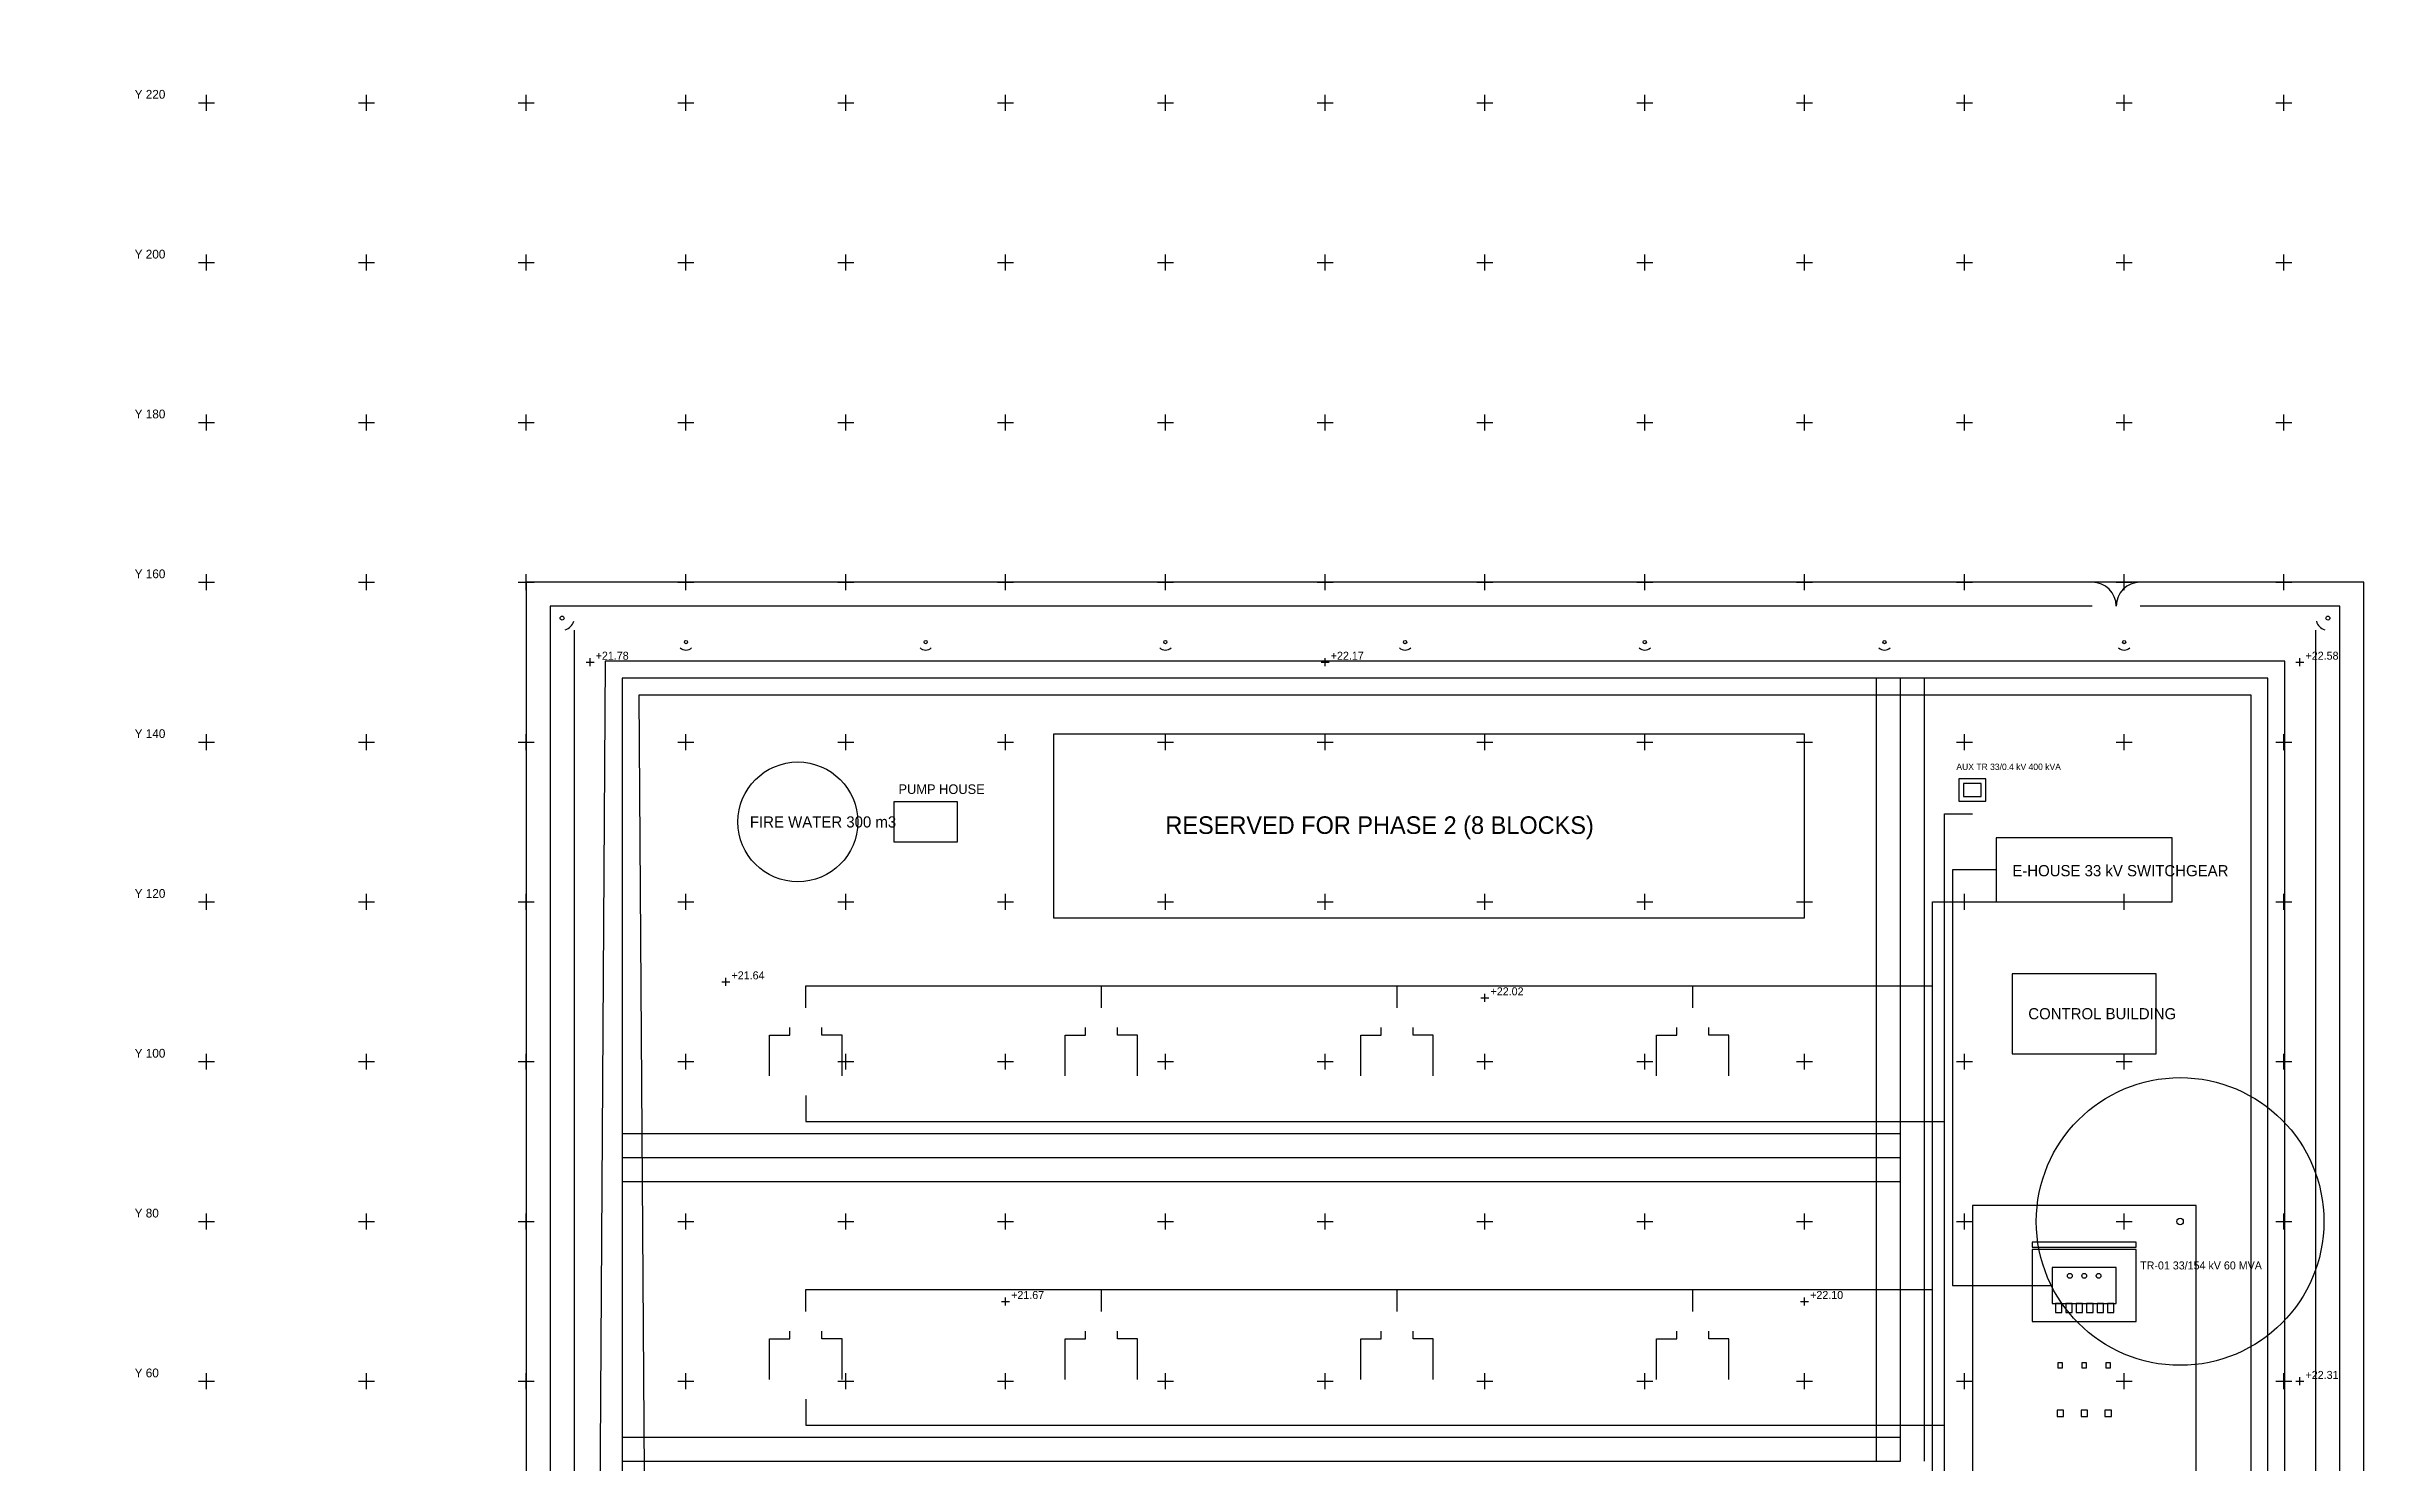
# Model space of a CAD drawing. Header units: metres. Extents: x -60 to 383, y -70 to 227.
# Drawn here: x -60 to 232.7, y 49.8 to 227 of the extents above; entities that cross this region are included whole.
import ezdxf

# ---------------------------------------------------------------- set-up
doc = ezdxf.new("R2010")
doc.units = ezdxf.units.M
for name, color, linetype in [('BUILDINGS', 2, 'Continuous'), ('DC-CABLE-1500V', 4, 'Continuous'), ('DRAINAGE-SWALE', 150, 'Continuous'), ('FENCE-2.4M', 3, 'Continuous'), ('FENCE-GATE', 3, 'Continuous'), ('FIRE-FIGHTING', 1, 'Continuous'), ('FUTURE-EXTENSION', 252, 'Continuous'), ('GRID-COORDINATES', 8, 'Continuous'), ('HV-EQUIPMENT', 4, 'Continuous'), ('HV-YARD-FENCE', 3, 'Continuous'), ('LIGHTING', 50, 'Continuous'), ('LIGHTNING-PROTECTION', 4, 'Continuous'), ('LV-CABLE-0.4KV', 6, 'Continuous'), ('MV-CABLE-33KV', 1, 'Continuous'), ('POWER-TRANSFORMER', 2, 'Continuous'), ('PROPERTY-BOUNDARY', 30, 'Continuous'), ('ROAD-ASPHALT-6M', 41, 'Continuous'), ('ROAD-EDGE', 41, 'Continuous'), ('SECURITY-CCTV', 4, 'Continuous'), ('SPOT-LEVELS', 8, 'Continuous')]:
    doc.layers.add(name, color=color, linetype=linetype)

# ---------------------------------------------------------------- blocks, each defined once
blk = doc.blocks.new('GATE_SWING_6M')
for centre, start, end in [((-3, 0), 0, 90), ((3, 0), 90, 180)]:
    blk.add_arc(centre, 3, start, end)
blk = doc.blocks.new('AUX_TRANSFORMER_33-0.4KV_400KVA')
for points in [[(-1.7, -1.4), (1.7, -1.4), (1.7, 1.4), (-1.7, 1.4)], [(-1.1, -0.8), (1.1, -0.8), (1.1, 0.8), (-1.1, 0.8)]]:
    blk.add_lwpolyline(points, close=True)
blk = doc.blocks.new('MAIN_TRANSFORMER_60MVA_33-154KV')
for points in [[(-6.5, 4.8), (6.5, 4.8), (6.5, 5.4), (-6.5, 5.4)], [(-6.5, -4.5), (6.5, -4.5), (6.5, 4.5), (-6.5, 4.5)], [(-4, -2.25), (4, -2.25), (4, 2.25), (-4, 2.25)], [(-3.6, -3.4), (-2.8, -3.4), (-2.8, -2.25), (-3.6, -2.25)], [(-2.3, -3.4), (-1.5, -3.4), (-1.5, -2.25), (-2.3, -2.25)], [(-1, -3.4), (-0.2, -3.4), (-0.2, -2.25), (-1, -2.25)], [(0.3, -3.4), (1.1, -3.4), (1.1, -2.25), (0.3, -2.25)], [(1.6, -3.4), (2.4, -3.4), (2.4, -2.25), (1.6, -2.25)], [(2.9, -3.4), (3.7, -3.4), (3.7, -2.25), (2.9, -2.25)]]:
    blk.add_lwpolyline(points, close=True)
for centre in [(-1.8, 1.2), (0, 1.2), (1.8, 1.2)]:
    blk.add_circle(centre, 0.3)
blk = doc.blocks.new('SA_154KV')
for points in [[(-3.3, -0.3), (-2.7, -0.3), (-2.7, 0.3), (-3.3, 0.3)], [(-0.3, -0.3), (0.3, -0.3), (0.3, 0.3), (-0.3, 0.3)], [(2.7, -0.3), (3.3, -0.3), (3.3, 0.3), (2.7, 0.3)]]:
    blk.add_lwpolyline(points, close=True)
blk = doc.blocks.new('CT_170KV')
for points in [[(-3.4, -0.4), (-2.6, -0.4), (-2.6, 0.4), (-3.4, 0.4)], [(-0.4, -0.4), (0.4, -0.4), (0.4, 0.4), (-0.4, 0.4)], [(2.6, -0.4), (3.4, -0.4), (3.4, 0.4), (2.6, 0.4)]]:
    blk.add_lwpolyline(points, close=True)
blk = doc.blocks.new('LIGHTNING_MAST_20M')
for radius in [18, 0.4]:
    blk.add_circle((0, 0), radius)
blk = doc.blocks.new('LIGHTING_POLE_10M')
blk.add_circle((0, 0), 0.2)
blk.add_arc((0, 0), 1, 45, 135)
blk = doc.blocks.new('CCTV_POLE_6M')
blk.add_circle((0, 0), 0.25)
blk.add_arc((0, 0), 1.5, 330, 30)

msp = doc.modelspace()

# ---------------------------------------------------------------- linework, layer by layer
at = {"layer": 'BUILDINGS'}
for points in [[(46, 127.5), (54, 127.5), (54, 132.5), (46, 132.5)], [(184, 120), (206, 120), (206, 128), (184, 128)], [(186, 101), (204, 101), (204, 111), (186, 111)]]:
    msp.add_lwpolyline(points, close=True, dxfattribs=at)
at = {"layer": 'DC-CABLE-1500V'}
for points in [[(30.471, 98.22), (30.471, 103.3), (33, 103.3), (33, 104.28)], [(39.529, 98.22), (39.529, 103.3), (37, 103.3), (37, 104.28)], [(67.471, 98.22), (67.471, 103.3), (70, 103.3), (70, 104.28)], [(76.529, 98.22), (76.529, 103.3), (74, 103.3), (74, 104.28)], [(104.471, 98.22), (104.471, 103.3), (107, 103.3), (107, 104.28)], [(113.529, 98.22), (113.529, 103.3), (111, 103.3), (111, 104.28)], [(141.471, 98.22), (141.471, 103.3), (144, 103.3), (144, 104.28)], [(150.529, 98.22), (150.529, 103.3), (148, 103.3), (148, 104.28)], [(30.471, 60.22), (30.471, 65.3), (33, 65.3), (33, 66.28)], [(39.529, 60.22), (39.529, 65.3), (37, 65.3), (37, 66.28)], [(67.471, 60.22), (67.471, 65.3), (70, 65.3), (70, 66.28)], [(76.529, 60.22), (76.529, 65.3), (74, 65.3), (74, 66.28)], [(104.471, 60.22), (104.471, 65.3), (107, 65.3), (107, 66.28)], [(113.529, 60.22), (113.529, 65.3), (111, 65.3), (111, 66.28)], [(141.471, 60.22), (141.471, 65.3), (144, 65.3), (144, 66.28)], [(150.529, 60.22), (150.529, 65.3), (148, 65.3), (148, 66.28)]]:
    msp.add_lwpolyline(points, dxfattribs=at)
at = {"layer": 'DRAINAGE-SWALE'}
msp.add_lwpolyline([(6, 154), (6, 6), (224, 6), (224, 154)], dxfattribs=at)
at = {"layer": 'FENCE-2.4M'}
for points in [[(196, 157), (3, 157), (3, 3), (96, 3)], [(106, 3), (227, 3), (227, 157), (202, 157)]]:
    msp.add_lwpolyline(points, dxfattribs=at)
at = {"layer": 'FIRE-FIGHTING'}
msp.add_circle((34, 130), 7.5, dxfattribs=at)
at = {"layer": 'FUTURE-EXTENSION'}
msp.add_lwpolyline([(66, 118), (160, 118), (160, 141), (66, 141)], close=True, dxfattribs=at)
at = {"layer": 'GRID-COORDINATES'}
for p, q in [((-41, 220), (-39, 220)), ((-40, 219), (-40, 221)), ((-21, 220), (-19, 220)), ((-20, 219), (-20, 221)), ((-1, 220), (1, 220)), ((0, 219), (0, 221)), ((19, 220), (21, 220)), ((20, 219), (20, 221)), ((39, 220), (41, 220)), ((40, 219), (40, 221)), ((59, 220), (61, 220)), ((60, 219), (60, 221)), ((79, 220), (81, 220)), ((80, 219), (80, 221)), ((99, 220), (101, 220)), ((100, 219), (100, 221)), ((119, 220), (121, 220)), ((120, 219), (120, 221)), ((139, 220), (141, 220)), ((140, 219), (140, 221)), ((159, 220), (161, 220)), ((160, 219), (160, 221)), ((179, 220), (181, 220)), ((180, 219), (180, 221)), ((199, 220), (201, 220)), ((200, 219), (200, 221)), ((219, 220), (221, 220)), ((220, 219), (220, 221)), ((-41, 200), (-39, 200)), ((-40, 199), (-40, 201)), ((-21, 200), (-19, 200)), ((-20, 199), (-20, 201)), ((-1, 200), (1, 200)), ((0, 199), (0, 201)), ((19, 200), (21, 200)), ((20, 199), (20, 201)), ((39, 200), (41, 200)), ((40, 199), (40, 201)), ((59, 200), (61, 200)), ((60, 199), (60, 201)), ((79, 200), (81, 200)), ((80, 199), (80, 201)), ((99, 200), (101, 200)), ((100, 199), (100, 201)), ((119, 200), (121, 200)), ((120, 199), (120, 201)), ((139, 200), (141, 200)), ((140, 199), (140, 201)), ((159, 200), (161, 200)), ((160, 199), (160, 201)), ((179, 200), (181, 200)), ((180, 199), (180, 201)), ((199, 200), (201, 200)), ((200, 199), (200, 201)), ((219, 200), (221, 200)), ((220, 199), (220, 201)), ((-41, 180), (-39, 180)), ((-40, 179), (-40, 181)), ((-21, 180), (-19, 180)), ((-20, 179), (-20, 181)), ((-1, 180), (1, 180)), ((0, 179), (0, 181)), ((19, 180), (21, 180)), ((20, 179), (20, 181)), ((39, 180), (41, 180)), ((40, 179), (40, 181)), ((59, 180), (61, 180)), ((60, 179), (60, 181)), ((79, 180), (81, 180)), ((80, 179), (80, 181)), ((99, 180), (101, 180)), ((100, 179), (100, 181)), ((119, 180), (121, 180)), ((120, 179), (120, 181)), ((139, 180), (141, 180)), ((140, 179), (140, 181)), ((159, 180), (161, 180)), ((160, 179), (160, 181)), ((179, 180), (181, 180)), ((180, 179), (180, 181)), ((199, 180), (201, 180)), ((200, 179), (200, 181)), ((219, 180), (221, 180)), ((220, 179), (220, 181)), ((-40, 159), (-40, 161)), ((-20, 159), (-20, 161)), ((0, 159), (0, 161)), ((20, 159), (20, 161)), ((40, 159), (40, 161)), ((60, 159), (60, 161)), ((80, 159), (80, 161)), ((100, 159), (100, 161)), ((120, 159), (120, 161)), ((140, 159), (140, 161)), ((160, 159), (160, 161)), ((180, 159), (180, 161)), ((200, 159), (200, 161)), ((220, 159), (220, 161)), ((-41, 160), (-39, 160)), ((-21, 160), (-19, 160)), ((-1, 160), (1, 160)), ((19, 160), (21, 160)), ((39, 160), (41, 160)), ((59, 160), (61, 160)), ((79, 160), (81, 160)), ((99, 160), (101, 160)), ((119, 160), (121, 160)), ((139, 160), (141, 160)), ((159, 160), (161, 160)), ((179, 160), (181, 160)), ((199, 160), (201, 160)), ((219, 160), (221, 160)), ((-40, 139), (-40, 141)), ((-20, 139), (-20, 141)), ((0, 139), (0, 141)), ((20, 139), (20, 141)), ((40, 139), (40, 141)), ((60, 139), (60, 141)), ((80, 139), (80, 141)), ((100, 139), (100, 141)), ((120, 139), (120, 141)), ((140, 139), (140, 141)), ((160, 139), (160, 141)), ((180, 139), (180, 141)), ((200, 139), (200, 141)), ((220, 139), (220, 141)), ((-41, 140), (-39, 140)), ((-21, 140), (-19, 140)), ((-1, 140), (1, 140)), ((19, 140), (21, 140)), ((39, 140), (41, 140)), ((59, 140), (61, 140)), ((79, 140), (81, 140)), ((99, 140), (101, 140)), ((119, 140), (121, 140)), ((139, 140), (141, 140)), ((159, 140), (161, 140)), ((179, 140), (181, 140)), ((199, 140), (201, 140)), ((219, 140), (221, 140)), ((-41, 120), (-39, 120)), ((-40, 119), (-40, 121)), ((-21, 120), (-19, 120)), ((-20, 119), (-20, 121)), ((-1, 120), (1, 120)), ((0, 119), (0, 121)), ((19, 120), (21, 120)), ((20, 119), (20, 121)), ((39, 120), (41, 120)), ((40, 119), (40, 121)), ((59, 120), (61, 120)), ((60, 119), (60, 121)), ((79, 120), (81, 120)), ((80, 119), (80, 121)), ((99, 120), (101, 120)), ((100, 119), (100, 121)), ((119, 120), (121, 120)), ((120, 119), (120, 121)), ((139, 120), (141, 120)), ((140, 119), (140, 121)), ((159, 120), (161, 120)), ((160, 119), (160, 121)), ((179, 120), (181, 120)), ((180, 119), (180, 121)), ((199, 120), (201, 120)), ((200, 119), (200, 121)), ((219, 120), (221, 120)), ((220, 119), (220, 121)), ((-41, 100), (-39, 100)), ((-40, 99), (-40, 101)), ((-21, 100), (-19, 100)), ((-20, 99), (-20, 101)), ((-1, 100), (1, 100)), ((0, 99), (0, 101)), ((19, 100), (21, 100)), ((20, 99), (20, 101)), ((39, 100), (41, 100)), ((40, 99), (40, 101)), ((59, 100), (61, 100)), ((60, 99), (60, 101)), ((79, 100), (81, 100)), ((80, 99), (80, 101)), ((99, 100), (101, 100)), ((100, 99), (100, 101)), ((119, 100), (121, 100)), ((120, 99), (120, 101)), ((139, 100), (141, 100)), ((140, 99), (140, 101)), ((159, 100), (161, 100)), ((160, 99), (160, 101)), ((179, 100), (181, 100)), ((180, 99), (180, 101)), ((199, 100), (201, 100)), ((200, 99), (200, 101)), ((219, 100), (221, 100)), ((220, 99), (220, 101)), ((-41, 80), (-39, 80)), ((-40, 79), (-40, 81)), ((-21, 80), (-19, 80)), ((-20, 79), (-20, 81)), ((-1, 80), (1, 80)), ((0, 79), (0, 81)), ((19, 80), (21, 80)), ((20, 79), (20, 81)), ((39, 80), (41, 80)), ((40, 79), (40, 81)), ((59, 80), (61, 80)), ((60, 79), (60, 81)), ((79, 80), (81, 80)), ((80, 79), (80, 81)), ((99, 80), (101, 80)), ((100, 79), (100, 81)), ((119, 80), (121, 80)), ((120, 79), (120, 81)), ((139, 80), (141, 80)), ((140, 79), (140, 81)), ((159, 80), (161, 80)), ((160, 79), (160, 81)), ((179, 80), (181, 80)), ((180, 79), (180, 81)), ((199, 80), (201, 80)), ((200, 79), (200, 81)), ((219, 80), (221, 80)), ((220, 79), (220, 81)), ((-41, 60), (-39, 60)), ((-40, 59), (-40, 61)), ((-21, 60), (-19, 60)), ((-20, 59), (-20, 61)), ((-1, 60), (1, 60)), ((0, 59), (0, 61)), ((19, 60), (21, 60)), ((20, 59), (20, 61)), ((39, 60), (41, 60)), ((40, 59), (40, 61)), ((59, 60), (61, 60)), ((60, 59), (60, 61)), ((79, 60), (81, 60)), ((80, 59), (80, 61)), ((99, 60), (101, 60)), ((100, 59), (100, 61)), ((119, 60), (121, 60)), ((120, 59), (120, 61)), ((139, 60), (141, 60)), ((140, 59), (140, 61)), ((159, 60), (161, 60)), ((160, 59), (160, 61)), ((179, 60), (181, 60)), ((180, 59), (180, 61)), ((199, 60), (201, 60)), ((200, 59), (200, 61)), ((219, 60), (221, 60)), ((220, 59), (220, 61))]:
    msp.add_line(p, q, dxfattribs=at)
at = {"layer": 'HV-YARD-FENCE'}
msp.add_lwpolyline([(181, 24), (209, 24), (209, 82), (181, 82)], close=True, dxfattribs=at)
at = {"layer": 'LV-CABLE-0.4KV'}
for points in [[(35, 19.78), (35, 16.5), (177.5, 16.5), (177.5, 131), (181, 131)], [(35, 57.78), (35, 54.5), (177.5, 54.5), (177.5, 131), (181, 131)], [(35, 95.78), (35, 92.5), (177.5, 92.5), (177.5, 131), (181, 131)]]:
    msp.add_lwpolyline(points, dxfattribs=at)
at = {"layer": 'MV-CABLE-33KV'}
for p, q in [((72, 106.72), (72, 109.5)), ((109, 106.72), (109, 109.5)), ((146, 106.72), (146, 109.5)), ((72, 68.72), (72, 71.5)), ((109, 68.72), (109, 71.5)), ((146, 68.72), (146, 71.5))]:
    msp.add_line(p, q, dxfattribs=at)
for points in [[(184, 124), (178.5, 124), (178.5, 72), (191, 72)], [(35, 30.72), (35, 33.5), (176, 33.5), (176, 120), (184, 120)], [(35, 68.72), (35, 71.5), (176, 71.5), (176, 120), (184, 120)], [(35, 106.72), (35, 109.5), (176, 109.5), (176, 120), (184, 120)]]:
    msp.add_lwpolyline(points, dxfattribs=at)
at = {"layer": 'PROPERTY-BOUNDARY'}
msp.add_lwpolyline([(0, 0), (230, 0), (230, 160), (0, 160)], close=True, dxfattribs=at)
at = {"layer": 'ROAD-ASPHALT-6M'}
for points in [[(12, 12), (218, 12), (218, 148), (12, 148), (12, 12)], [(172, 50), (172, 148)], [(12, 88), (172, 88)], [(12, 50), (172, 50)]]:
    msp.add_lwpolyline(points, dxfattribs=at)
at = {"layer": 'ROAD-EDGE'}
for points in [[(12, 9), (220.121, 9.879), (220.121, 150.121), (9.879, 150.121), (9, 12)], [(169, 50), (169, 148)], [(175, 50), (175, 148)], [(12, 15), (215.879, 14.121), (215.879, 145.879), (14.121, 145.879), (15, 12)], [(12, 91), (172, 91)], [(12, 85), (172, 85)], [(12, 53), (172, 53)]]:
    msp.add_lwpolyline(points, dxfattribs=at)
at = {"layer": 'SPOT-LEVELS'}
for p, q in [((7.5, 150), (8.5, 150)), ((8, 149.5), (8, 150.5)), ((99.5, 150), (100.5, 150)), ((100, 149.5), (100, 150.5)), ((221.5, 150), (222.5, 150)), ((222, 149.5), (222, 150.5)), ((24.5, 110), (25.5, 110)), ((25, 109.5), (25, 110.5)), ((120, 107.5), (120, 108.5)), ((119.5, 108), (120.5, 108)), ((60, 69.5), (60, 70.5)), ((160, 69.5), (160, 70.5)), ((59.5, 70), (60.5, 70)), ((159.5, 70), (160.5, 70)), ((221.5, 60), (222.5, 60)), ((222, 59.5), (222, 60.5))]:
    msp.add_line(p, q, dxfattribs=at)

# ---------------------------------------------------------------- block references
at = {"layer": 'FENCE-GATE'}
msp.add_blockref('GATE_SWING_6M', (199, 157), dxfattribs=at)
at = {"layer": 'HV-EQUIPMENT'}
for name, p in [('SA_154KV', (195, 62)), ('CT_170KV', (195, 56))]:
    msp.add_blockref(name, p, dxfattribs=at)
at = {"layer": 'LIGHTING', "rotation": 180}
for p in [(20, 152.5), (50, 152.5), (80, 152.5), (110, 152.5), (140, 152.5), (170, 152.5), (200, 152.5)]:
    msp.add_blockref('LIGHTING_POLE_10M', p, dxfattribs=at)
at = {"layer": 'LIGHTNING-PROTECTION'}
msp.add_blockref('LIGHTNING_MAST_20M', (207, 80), dxfattribs=at)
at = {"layer": 'POWER-TRANSFORMER'}
ref = msp.add_blockref('AUX_TRANSFORMER_33-0.4KV_400KVA', (181, 134), dxfattribs=at)
ref.add_attrib('ID', 'AUX TR 33/0.4 kV 400 kVA', (179, 136.5), dxfattribs={"height": 0.8})
ref = msp.add_blockref('MAIN_TRANSFORMER_60MVA_33-154KV', (195, 72), dxfattribs=at)
ref.add_attrib('ID', 'TR-01 33/154 kV 60 MVA', (202, 74), dxfattribs={"height": 1})
at = {"layer": 'SECURITY-CCTV'}
for p, rotation in [((4.5, 155.5), 315), ((225.5, 155.5), 225)]:
    msp.add_blockref('CCTV_POLE_6M', p, dxfattribs=dict(at, rotation=rotation))

# ---------------------------------------------------------------- texts
at = {"layer": 'BUILDINGS'}
for s, height, p in [('PUMP HOUSE', 1.2, (46.6, 133.5)), ('E-HOUSE 33 kV SWITCHGEAR', 1.4, (186, 123.2)), ('CONTROL BUILDING', 1.4, (188, 105.3))]:
    msp.add_text(s, height=height, dxfattribs=at).set_placement(p)
at = {"layer": 'FIRE-FIGHTING'}
msp.add_text('FIRE WATER 300 m3', height=1.4, dxfattribs=at).set_placement((28, 129.3))
at = {"layer": 'FUTURE-EXTENSION'}
msp.add_text('RESERVED FOR PHASE 2 (8 BLOCKS)', height=2.2, dxfattribs=at).set_placement((80, 128.5))
at = {"layer": 'GRID-COORDINATES'}
for s, p in [('Y 220', (-49, 220.5)), ('Y 200', (-49, 200.5)), ('Y 180', (-49, 180.5)), ('Y 160', (-49, 160.5)), ('Y 140', (-49, 140.5)), ('Y 120', (-49, 120.5)), ('Y 100', (-49, 100.5)), ('Y 80', (-49, 80.5)), ('Y 60', (-49, 60.5))]:
    msp.add_text(s, height=1.1, dxfattribs=at).set_placement(p)
at = {"layer": 'SPOT-LEVELS'}
for s, p in [('+21.78', (8.7, 150.3)), ('+22.17', (100.7, 150.3)), ('+22.58', (222.7, 150.3)), ('+21.64', (25.7, 110.3)), ('+22.02', (120.7, 108.3)), ('+21.67', (60.7, 70.3)), ('+22.10', (160.7, 70.3)), ('+22.31', (222.7, 60.3))]:
    msp.add_text(s, height=1, dxfattribs=at).set_placement(p)

doc.saveas('drawing.dxf')
